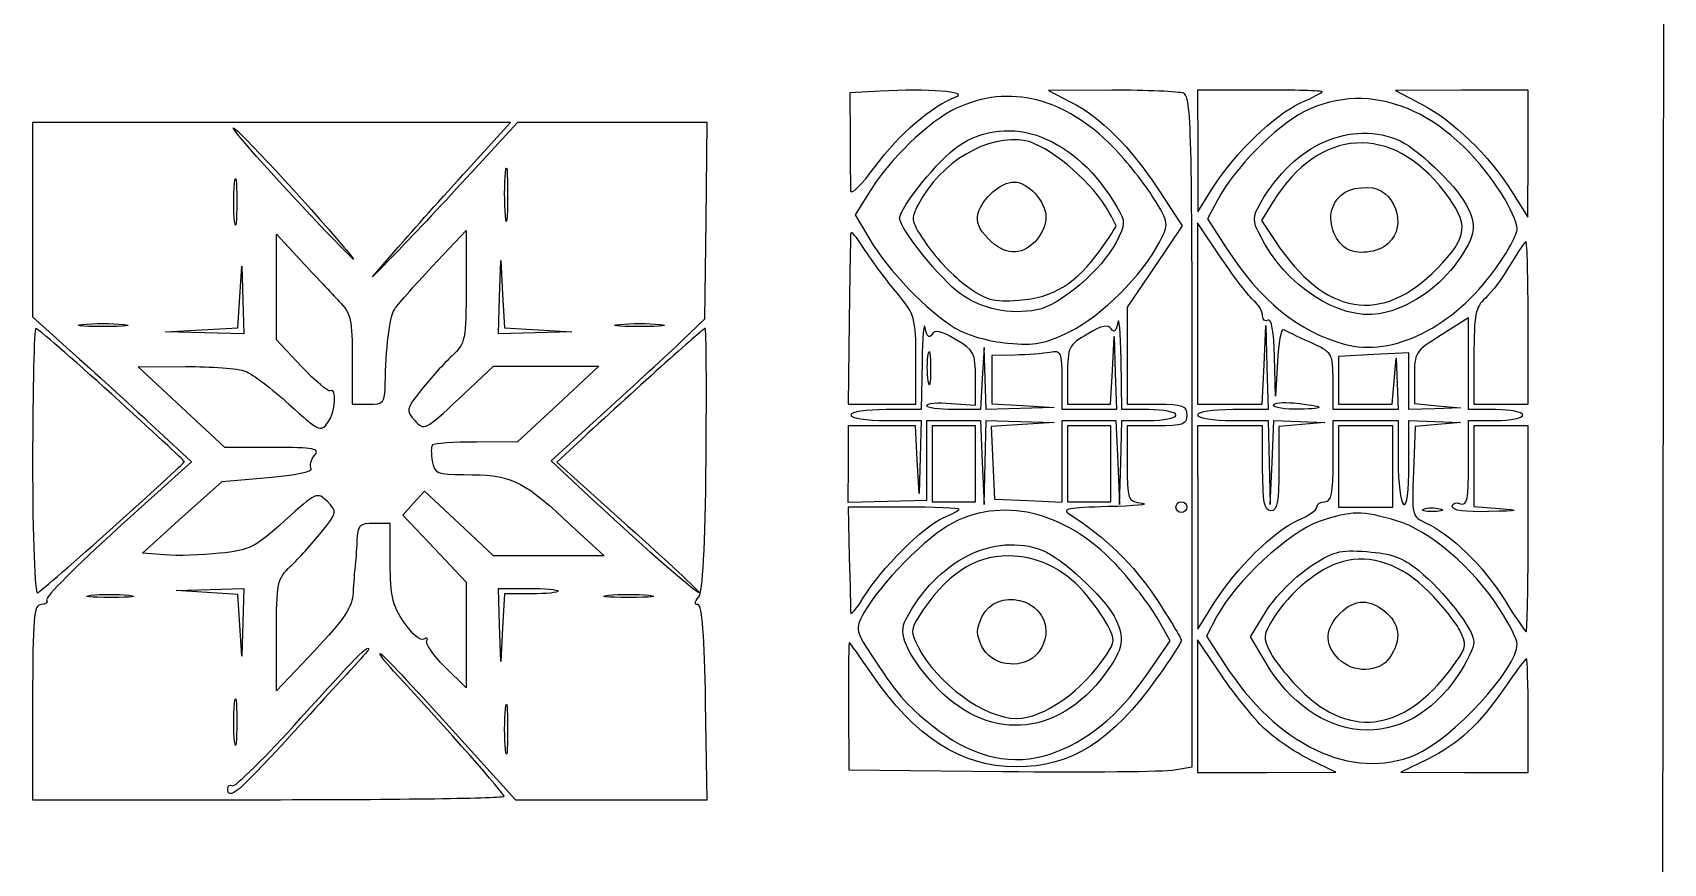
# Model space of a CAD drawing. Extents: x 35 to 169, y -1 to 345.
# Drawn here: x 84.3 to 169.2, y 130.1 to 173.4 of the extents above; entities that cross this region are included whole.
import ezdxf

# ---------------------------------------------------------------- set-up
doc = ezdxf.new("R2010")
doc.units = 0
doc.layers.get('0').update_dxf_attribs({"linetype": 'CONTINUOUS'})

msp = doc.modelspace()

# ---------------------------------------------------------------- linework, layer by layer
at = {"color": 7}
for points in [[(126.625186, 215.412519), (126.626623, 177.479002), (147.914323, 177.479002), (169.202018, 177.479002), (169.137869, 109.392891)], [(128.415999, 170.367281), (126.825479, 170.282335), (126.840042, 167.954002)], [(128.416005, 170.367281), (128.415999, 170.367281)], [(140.475609, 170.410972), (137.182583, 170.398498), (138.311472, 169.815887)], [(144.215062, 170.252137), (144.215053, 170.25214)], [(148.189247, 170.423446), (144.943695, 170.423446), (144.949057, 167.248446), (144.954419, 164.073446), (145.760372, 165.356366)], [(148.189247, 170.423446), (148.189247, 170.423446)], [(158.702025, 170.410306), (155.244803, 170.397154), (156.611464, 169.686064)], [(161.293615, 165.152811), (162.148523, 163.791224), (162.153885, 167.107335), (162.159247, 170.423446), (158.702025, 170.410295), (158.702025, 170.410295)], [(106.90917, 166.260668), (109.162548, 168.730113), (96.714231, 168.730113), (84.265914, 168.730113), (84.265914, 163.671392), (84.265914, 158.612672), (86.715123, 156.40417)], [(118.061859, 157.33604), (119.284217, 158.500853), (119.343401, 163.615541), (119.402583, 168.730229), (114.457587, 168.730172), (109.512597, 168.730113), (107.119812, 166.122182)], [(140.541485, 167.443473), (140.541485, 167.443473)], [(127.764726, 164.987513), (127.113755, 163.926025), (127.865031, 162.644073)], [(142.884923, 165.260016), (144.141026, 163.342144), (142.707916, 161.229942), (141.274806, 159.11774), (141.274806, 156.586147), (141.274806, 154.054555), (142.827025, 154.054555)], [(157.800015, 165.124899), (157.800015, 165.124899)], [(160.762417, 165.036515), (160.762417, 165.036515)], [(140.127948, 164.384746), (140.127948, 164.384746)], [(145.973933, 164.687376), (145.451954, 163.71083), (146.4326, 162.198805)], [(148.875615, 164.606838), (148.270335, 163.627476), (148.991585, 162.53759)], [(94.78669, 163.573264), (94.78667, 163.573264)], [(105.079806, 161.227746), (106.843695, 163.106319), (106.843695, 160.181856)], [(108.894578, 163.869239), (108.894468, 163.869239)], [(146.174793, 161.667821), (144.943695, 163.502976), (144.943695, 158.778765), (144.943695, 154.054557), (146.624661, 154.054557), (148.30563, 154.054557), (148.403028, 156.100668), (148.500428, 158.14678), (148.556503, 155.959557), (148.612583, 153.772335), (146.778136, 153.772335)], [(98.275357, 156.017475), (96.965914, 157.400488), (96.965914, 160.157963), (96.965914, 162.915438), (98.259897, 161.518886)], [(100.037454, 162.544668), (100.037454, 162.544668)], [(103.349069, 162.100515), (101.971108, 160.68678), (103.31345, 162.239002)], [(136.477025, 162.521224), (136.477025, 162.521224)], [(140.693484, 162.483581), (140.693484, 162.483581)], [(154.869814, 162.423855), (154.869814, 162.423855)], [(162.044947, 162.521224), (162.044947, 162.521224)], [(110.442025, 157.777825), (108.537025, 157.723446), (108.591406, 159.628446), (108.645782, 161.533446), (108.745641, 159.782683), (108.845502, 158.031921), (110.596262, 157.932062), (112.347025, 157.832203), (110.442025, 157.777825), (110.442025, 157.777825)], [(158.478618, 161.486431), (158.478618, 161.486431)], [(93.226472, 157.778722), (91.180361, 157.833998), (93.071651, 157.932415), (94.962943, 158.030834), (95.064399, 159.641028), (95.165853, 161.251224), (95.219218, 159.487335), (95.272583, 157.723446), (93.226472, 157.778722), (93.226472, 157.778722)], [(129.209806, 159.935727), (129.209806, 159.935718)], [(87.934806, 158.100554), (87.934806, 158.100554)], [(115.874806, 158.100554), (115.874806, 158.100554)], [(126.794712, 158.358731), (126.740361, 154.05513), (128.504247, 154.054848), (130.268136, 154.054566), (130.268136, 156.353833)], [(160.465914, 153.772335), (159.054803, 153.772335), (159.054803, 156.159568), (159.054803, 158.546799), (157.643692, 157.669604)], [(159.337025, 156.550816), (159.337025, 154.054557), (160.748136, 154.054557), (162.159247, 154.054557), (162.159247, 158.287891)], [(138.170361, 155.578902), (138.170361, 154.054557), (139.28578, 154.054557), (140.401207, 154.054557), (140.501401, 155.818446), (140.601601, 157.582335), (140.655983, 155.677335), (140.710361, 153.772335), (139.299247, 153.772335), (137.888136, 153.772335), (137.888136, 155.322788)], [(100.917025, 156.379845), (100.917025, 154.054557), (101.763695, 154.054557)], [(135.418695, 156.615529), (134.219247, 156.594557), (134.219247, 155.33864), (134.219247, 154.082726), (135.842025, 153.980895), (137.464806, 153.879063), (135.700914, 153.825698), (133.937025, 153.772335), (133.883665, 155.395113), (133.830297, 157.017891), (133.728466, 155.395113), (133.626634, 153.772335), (132.229612, 153.772335)], [(142.403695, 153.772335), (140.992583, 153.772335), (140.95415, 156.382891)], [(149.10424, 156.260646), (149.003554, 154.477891), (148.949173, 156.540659)], [(156.232581, 155.43971), (156.232581, 154.087013), (157.432025, 153.978981), (158.631469, 153.870946), (157.290914, 153.821642), (155.950358, 153.772335), (155.950358, 155.254002), (155.950358, 156.735668), (154.115321, 156.641031), (152.280284, 156.546396), (152.280284, 155.300475), (152.280284, 154.054557), (153.67517, 154.054557), (155.070051, 154.054557), (155.178085, 155.254002), (155.28612, 156.453446), (155.335424, 155.112891), (155.384785, 153.772335), (153.691455, 153.772335), (151.998118, 153.772335), (151.99524, 155.254002)], [(96.788805, 151.800635), (94.284806, 151.804501), (92.027025, 153.904243), (89.769247, 156.003985), (92.220319, 156.017052)], [(106.47023, 154.341414), (108.275453, 156.030113), (111.016796, 156.02985), (113.758136, 156.029591), (111.641472, 154.061119), (109.524806, 152.092647), (107.384621, 152.085817)], [(130.588794, 156.24178), (130.550361, 153.772335), (128.715914, 153.772335)], [(130.912275, 155.257882), (130.912289, 155.257882)], [(132.102583, 154.098728), (133.372583, 153.997721), (133.372583, 155.409374)], [(88.383291, 154.575511), (88.383291, 154.575511)], [(142.403695, 153.772335), (142.403695, 153.772335)], [(150.235361, 153.794617), (150.235361, 153.794617)], [(113.501286, 149.025575), (111.268883, 151.109298), (114.054187, 153.640261)], [(128.715914, 153.207891), (130.550361, 153.207891), (130.495983, 151.302891), (130.441601, 149.397891), (130.341401, 151.16178), (130.241207, 152.925668), (128.49078, 152.924822), (126.740361, 152.923975), (126.737116, 150.936278), (126.73387, 148.948582), (128.783235, 149.002825), (130.832598, 149.057065), (130.832598, 151.132533), (130.832598, 153.207998), (132.231841, 153.207998), (133.631079, 153.207998), (133.727266, 151.020776), (133.823453, 148.833553), (133.88025, 151.020776), (133.937028, 153.207891), (135.700917, 153.154528), (137.464808, 153.101163), (135.829466, 152.998956), (134.194121, 152.896752), (134.277241, 151.00621), (134.360364, 149.115668), (136.12425, 149.031645), (137.888139, 148.947625), (137.888139, 151.077756), (137.888139, 153.207891), (139.28738, 153.207891), (140.686618, 153.207891), (140.782805, 151.020668), (140.878992, 148.833446), (140.935789, 151.020668), (140.992586, 153.207891), (142.403697, 153.207891)], [(132.243695, 152.925668), (131.114806, 152.925668), (131.114806, 150.950113), (131.114806, 148.974557), (132.243695, 148.974557), (133.372583, 148.974557), (133.372583, 150.950113), (133.372583, 152.925668), (132.243695, 152.925668), (132.243695, 152.925668)], [(139.299247, 152.925668), (138.170361, 152.925668), (138.170361, 150.950113), (138.170361, 148.974557), (139.299247, 148.974557), (140.428136, 148.974557), (140.428136, 150.950113), (140.428136, 152.925668), (139.299247, 152.925668), (139.299247, 152.925668)], [(142.827025, 152.925666), (141.274806, 152.925666), (141.274806, 150.968855)], [(148.330361, 150.714929), (148.330361, 152.925668), (146.637025, 152.925668), (144.943695, 152.925668), (144.949057, 147.634002), (144.954419, 142.342335), (145.809338, 143.703933)], [(146.778136, 153.207891), (148.612583, 153.207891), (148.669375, 151.020668), (148.726172, 148.833446), (148.822359, 151.020668), (148.918546, 153.207891), (150.247229, 153.158584), (151.575914, 153.109279), (150.376472, 153.001245), (149.177025, 152.893213), (149.177025, 150.698701)], [(151.999247, 151.091224), (151.999247, 153.207891), (153.692583, 153.207891), (155.385914, 153.207891), (155.385914, 151.107881)], [(153.692583, 152.925668), (152.281472, 152.925668), (152.281472, 150.809002), (152.281472, 148.692335), (153.692583, 148.692335), (155.103692, 148.692335), (155.103692, 150.809002), (155.103692, 152.925668), (153.692583, 152.925668), (153.692583, 152.925668)], [(155.950358, 150.933456), (155.950358, 153.207891), (157.290914, 153.158584), (158.631469, 153.109279), (157.452317, 153.002238), (156.273192, 152.895197), (156.182317, 150.548384)], [(159.054803, 150.958969), (159.054803, 153.207891), (160.465914, 153.207891)], [(160.748136, 152.925668), (159.337025, 152.925668), (159.337025, 150.824465), (159.337025, 148.723261), (160.677581, 148.617558)], [(162.159247, 147.563446), (162.159247, 152.925668), (160.748136, 152.925668), (160.748136, 152.925668)], [(90.848778, 152.623555), (92.533227, 151.051439), (88.688635, 147.576087)], [(112.663695, 152.051175), (111.56926, 151.033352), (115.274254, 147.704845)], [(143.744259, 135.006118), (144.661478, 135.171243), (144.661478, 152.626036)], [(91.150604, 146.200406), (89.99196, 146.293446), (92.061637, 148.164551), (94.131316, 150.035654), (96.53734, 150.236077)], [(111.157907, 146.15805), (108.275453, 146.152321), (106.473992, 147.837501), (104.672534, 149.522681), (104.10928, 148.895834), (103.546032, 148.268988), (105.194862, 146.529525), (106.843695, 144.790065), (106.843695, 142.034925), (106.843695, 139.279784), (105.736943, 140.379934)], [(129.633136, 148.692606), (126.740361, 148.692877), (126.80271, 146.08205)], [(129.633136, 148.692606), (129.633136, 148.692606)], [(102.892583, 145.794514), (102.892583, 147.845668), (102.045914, 147.845668)], [(111.923689, 148.107511), (114.040358, 146.163757), (111.157904, 146.158056), (111.157907, 146.15805)], [(144.097025, 148.410113), (144.097025, 148.410113)], [(157.220358, 148.465146), (157.220358, 148.465132)], [(140.904177, 145.464306), (140.904177, 145.464306)], [(95.064433, 142.540325), (94.963008, 144.149427), (93.353904, 144.250852), (91.744806, 144.352274), (93.508695, 144.405639), (95.272583, 144.459002), (95.219218, 142.695113), (95.165853, 140.931224), (95.064433, 142.540325), (95.064433, 142.540325)], [(110.243826, 144.17678), (108.84618, 144.17678), (108.745985, 142.412891), (108.645782, 140.649002), (108.591406, 142.554002), (108.537025, 144.459002), (110.089247, 144.459002)], [(88.358136, 143.987146), (88.358136, 143.987166)], [(110.243826, 144.17678), (110.243826, 144.17678)], [(115.310361, 143.989443), (115.310361, 143.989443)], [(118.932381, 143.612335), (118.932381, 143.612335)], [(139.010029, 144.28274), (139.010029, 144.28274)], [(156.985719, 144.283414), (156.985719, 144.283414)], [(142.285466, 139.945072), (143.521368, 141.720989), (142.907563, 142.813107)], [(145.950683, 143.006785), (145.411503, 141.977902), (146.329132, 140.547896)], [(148.435949, 140.684155), (147.698852, 141.941921), (148.516718, 143.271016)], [(160.654664, 143.415804), (160.654664, 143.415804)], [(98.941472, 141.213446), (96.965914, 139.126229), (96.965914, 142.025642)], [(146.182915, 139.940432), (144.943695, 141.771865), (144.943695, 138.317654), (144.943695, 134.863446), (148.542025, 134.87228), (152.140361, 134.881113), (150.767793, 135.553508)], [(100.841768, 140.225668), (100.841768, 140.225668)], [(136.503424, 140.955114), (136.503424, 140.955114)], [(154.946579, 140.85291), (154.946579, 140.85291)], [(162.065041, 140.790113), (162.065041, 140.790113)], [(140.118383, 139.994808), (140.118383, 139.994808)], [(158.501647, 139.921275), (158.501647, 139.921275)], [(84.265914, 138.532335), (84.265914, 133.452335), (96.542583, 133.452335)], [(105.966029, 137.262335), (109.410113, 133.452335), (114.406344, 133.452053), (119.402583, 133.451771), (119.319717, 138.532107)], [(126.763069, 138.320217), (126.785788, 135.004555), (134.806411, 134.922772)], [(156.894956, 135.551258), (155.527025, 134.881096), (158.843136, 134.872263), (162.159247, 134.863429), (162.159247, 137.826763)], [(148.408681, 137.167458), (148.408681, 137.167441)], [(94.78669, 136.47993), (94.78667, 136.47993)], [(108.895879, 136.062891), (108.895879, 136.062891)]]:
    msp.add_lwpolyline(points, dxfattribs=at)
for points in [[(140.541485, 167.443473), (138.030131, 170.027409), (135.114123, 170.753468), (132.384806, 169.474412)], [(160.762417, 165.036515), (157.963873, 169.389449), (153.964112, 171.042029), (150.477909, 169.285763)], [(128.147434, 166.436589), (129.381151, 168.112472), (131.118579, 169.613313), (132.34289, 170.06074)], [(132.34289, 170.06074), (133.076106, 170.328693), (130.889496, 170.499387), (128.416005, 170.367281)], [(144.215053, 170.25214), (143.969528, 170.34636), (142.286778, 170.417833), (140.475609, 170.410972)], [(144.661478, 152.626036), (144.661478, 168.282181), (144.615479, 170.098484), (144.215062, 170.252137)], [(151.434806, 170.336649), (151.434806, 170.384387), (149.974303, 170.423446), (148.189247, 170.423446)], [(150.309247, 169.753256), (150.928304, 170.026382), (151.434806, 170.288908), (151.434806, 170.336649)], [(132.384806, 169.474412), (130.91598, 168.786069), (128.884056, 166.812715), (127.764726, 164.987513)], [(132.468753, 167.500324), (135.162321, 169.315524), (138.613989, 167.98681), (140.7539, 164.310973)], [(138.311472, 169.815887), (139.915827, 168.987889), (141.433612, 167.47594), (142.884923, 165.260016)], [(145.760369, 165.356366), (146.883504, 167.144191), (148.972685, 169.163567), (150.309247, 169.753256)], [(150.477909, 169.285763), (149.027284, 168.554969), (146.856698, 166.338886), (145.973933, 164.687376)], [(156.611464, 169.686064), (158.245954, 168.83561), (160.121264, 167.019937), (161.293615, 165.152811)], [(100.037454, 162.544668), (97.30633, 165.377084), (94.545613, 168.447891), (94.730341, 168.447891)], [(94.730341, 168.447891), (94.912931, 168.447891), (98.489175, 164.585744), (100.479603, 162.239002)], [(148.07414, 164.270051), (149.73475, 167.406228), (152.654488, 168.860268), (155.296986, 167.867052)], [(157.800015, 165.124899), (155.066213, 168.705243), (151.272457, 168.485014), (148.875615, 164.606838)], [(126.840039, 167.954002), (126.848054, 166.673418), (126.860641, 165.421198), (126.868036, 165.171288)], [(129.422892, 163.749006), (129.42515, 164.29457), (131.495811, 166.844662), (132.468753, 167.500324)], [(135.994439, 167.772073), (134.024957, 168.14155), (131.536437, 166.676517), (130.399739, 164.47839)], [(140.127948, 164.384746), (139.247798, 165.808853), (137.106745, 167.563401), (135.994439, 167.772073)], [(142.652301, 164.790048), (142.2081, 165.51197), (141.258234, 166.706012), (140.541485, 167.443473)], [(155.296986, 167.867052), (156.24799, 167.509606), (158.376087, 165.505792), (158.936326, 164.440239)], [(108.896446, 166.127016), (108.957087, 166.704996), (109.005864, 166.161891), (109.004842, 164.920113)], [(94.784415, 165.548819), (94.845511, 166.134363), (94.896517, 165.724446), (94.89777, 164.637891)], [(103.31345, 162.239002), (104.051743, 163.092724), (105.669817, 164.902474), (106.90917, 166.260668)], [(107.119812, 166.122182), (105.803779, 164.687819), (104.106943, 162.878069), (103.349069, 162.100515)], [(108.894468, 163.869239), (108.834854, 164.533037), (108.835692, 165.549037), (108.896444, 166.127016)], [(126.868039, 165.171288), (126.875433, 164.92138), (127.451155, 165.490763), (128.147434, 166.436589)], [(133.520688, 164.00759), (133.754111, 164.810853), (134.690104, 165.625668), (135.379401, 165.625668)], [(135.379401, 165.625668), (136.134486, 165.625668), (137.041472, 164.624615), (137.041472, 163.791224)], [(94.78667, 163.573264), (94.724327, 164.074273), (94.7233, 164.963273), (94.784412, 165.548819)], [(109.004842, 164.920113), (109.003713, 163.678335), (108.9542, 163.205441), (108.894578, 163.869239)], [(142.952586, 162.48852), (143.459491, 163.476583), (143.459225, 163.478635), (142.652301, 164.790048)], [(151.977587, 164.298699), (152.257898, 165.035965), (152.798091, 165.343446), (153.813033, 165.343446)], [(153.813033, 165.343446), (155.194934, 165.343446), (155.910734, 163.365873), (154.869814, 162.423855)], [(157.432025, 161.137136), (159.049836, 162.80521), (159.106054, 163.414443), (157.800015, 165.124899)], [(161.585687, 163.202071), (161.590767, 163.498926), (161.220237, 164.324426), (160.762417, 165.036515)], [(94.89777, 164.637891), (94.898899, 163.551335), (94.849038, 163.072252), (94.78669, 163.573264)], [(130.399739, 164.47839), (129.983236, 163.672962), (130.00101, 163.588758), (130.847228, 162.358825)], [(134.047783, 162.667034), (133.53275, 163.182067), (133.387874, 163.550534), (133.520688, 164.00759)], [(140.697774, 163.33458), (140.704689, 163.393869), (140.448273, 163.866445), (140.127948, 164.384746)], [(140.7539, 164.310973), (141.19247, 163.557615), (141.188807, 163.446845), (140.693484, 162.483581)], [(148.451491, 162.388746), (147.832843, 163.444387), (147.779026, 163.712701), (148.07414, 164.270051)], [(152.676496, 162.172767), (152.040308, 162.597562), (151.711307, 163.598322), (151.977587, 164.298699)], [(158.936326, 164.440239), (159.506612, 163.355591), (159.423639, 162.820083), (158.478618, 161.486431)], [(127.525278, 162.222565), (127.180873, 162.774883), (126.887828, 163.09978), (126.874075, 162.944557)], [(132.592812, 159.800026), (131.569629, 160.528032), (129.42051, 163.205333), (129.422892, 163.749006)], [(137.041472, 163.791224), (137.041472, 163.403168), (136.787472, 162.831668), (136.477025, 162.521224)], [(139.881167, 162.097891), (140.323381, 162.71878), (140.690854, 163.275288), (140.697774, 163.33458)], [(160.455302, 161.110113), (161.072014, 161.963835), (161.580692, 162.905216), (161.585687, 163.202071)], [(100.479603, 162.239002), (101.263326, 161.314975), (101.142876, 161.398245), (100.037454, 162.544668)], [(126.874075, 162.944557), (126.860331, 162.789335), (126.824602, 160.725715), (126.794712, 158.358731)], [(127.865031, 162.644073), (128.794442, 161.058153), (130.904403, 158.87033), (132.321348, 158.023307)], [(130.847228, 162.358825), (131.331902, 161.654378), (132.257128, 160.692765), (132.903293, 160.221909)], [(136.477025, 162.521224), (135.717562, 161.761758), (134.90424, 161.810574), (134.047783, 162.667034)], [(140.693484, 162.483581), (139.971063, 161.078668), (137.75515, 159.188132), (136.570336, 158.965859)], [(138.287613, 157.840523), (139.923915, 158.641092), (142.081738, 160.791061), (142.952586, 162.48852)], [(154.787377, 158.842553), (152.754417, 158.25951), (149.952258, 159.827881), (148.451491, 162.388746)], [(148.991585, 162.53759), (151.560713, 158.655381), (154.544863, 158.160244), (157.432025, 161.137136)], [(154.869814, 162.423855), (154.3348, 161.939685), (153.217186, 161.81174), (152.676496, 162.172767)], [(162.044947, 162.521224), (161.982096, 162.521224), (161.614248, 161.981319), (161.227547, 161.321435)], [(162.159247, 158.287891), (162.159247, 160.616224), (162.107826, 162.521224), (162.044947, 162.521224)], [(98.259897, 161.518886), (98.971588, 160.750782), (99.860588, 159.803464), (100.235453, 159.413734)], [(129.209806, 159.935718), (128.627722, 160.641167), (127.869682, 161.670245), (127.525278, 162.222565)], [(135.634803, 159.475075), (137.431743, 159.601209), (138.630177, 160.341436), (139.881167, 162.097891)], [(147.868129, 159.449054), (147.613906, 159.660041), (146.851906, 160.658487), (146.174793, 161.667821)], [(146.4326, 162.198805), (148.215353, 159.450042), (150.184403, 157.845454), (152.583794, 157.186163)], [(158.478618, 161.486431), (157.583973, 160.22387), (156.235177, 159.257778), (154.787377, 158.842553)], [(103.091223, 158.961428), (103.214802, 159.174687), (104.109664, 160.19453), (105.079806, 161.227746)], [(152.583794, 157.186163), (155.118903, 156.489582), (158.242313, 158.046608), (160.455302, 161.110113)], [(161.227547, 161.321435), (160.840818, 160.661552), (160.257267, 159.87987), (159.930708, 159.584363)], [(106.843695, 160.181856), (106.843695, 157.39619), (106.808874, 157.22492), (106.110052, 156.573196)], [(130.268136, 156.353833), (130.268136, 158.594593), (130.241212, 158.685737), (129.209806, 159.935727)], [(136.570336, 158.965859), (135.172687, 158.703658), (133.699484, 159.01262), (132.592812, 159.800026)], [(132.903293, 160.221909), (133.943502, 159.463913), (134.256526, 159.378327), (135.634803, 159.475075)], [(100.235453, 159.413734), (100.843585, 158.781486), (100.917025, 158.454574), (100.917025, 156.379845)], [(102.629592, 155.112891), (102.662685, 156.933701), (102.857537, 158.558161), (103.091223, 158.961428)], [(148.33035, 158.660012), (148.33035, 158.882999), (148.122349, 159.238068), (147.868129, 159.449054)], [(159.930708, 159.584363), (159.412519, 159.115397), (159.337025, 158.72965), (159.337025, 156.550816)], [(84.432182, 158.005668), (84.340734, 158.005668), (84.265914, 154.883585), (84.265914, 151.067706)], [(88.383291, 154.575511), (86.301628, 156.462099), (84.523628, 158.005668), (84.432182, 158.005668)], [(87.934806, 158.100554), (86.770636, 158.100554), (86.294386, 158.150369), (86.876472, 158.211259)], [(86.876472, 158.211259), (87.458556, 158.272145), (88.411056, 158.272145), (88.993136, 158.211259)], [(88.993136, 158.211259), (89.575222, 158.150369), (89.098972, 158.100554), (87.934806, 158.100554)], [(119.294159, 158.005688), (119.196036, 158.005671), (115.421853, 154.616253), (112.663695, 152.051175)], [(115.874806, 158.100554), (114.710636, 158.100554), (114.234386, 158.150369), (114.816472, 158.211259)], [(114.816472, 158.211259), (115.398556, 158.272145), (116.351056, 158.272145), (116.933136, 158.211259)], [(116.933136, 158.211259), (117.515222, 158.150369), (117.038972, 158.100554), (115.874806, 158.100554)], [(119.341784, 151.202476), (119.375219, 154.944254), (119.353807, 158.005697), (119.294159, 158.005688)], [(130.755528, 158.030473), (130.684964, 158.404886), (130.609933, 157.599974), (130.588794, 156.24178)], [(131.096619, 157.694025), (130.9564, 157.467143), (130.840076, 157.581886), (130.755528, 158.030473)], [(132.321348, 158.023307), (132.96035, 157.641325), (134.057494, 157.325595), (135.062533, 157.23446)], [(140.446323, 157.976247), (140.287225, 158.233673), (139.973236, 158.166973), (139.201943, 157.711898)], [(140.787411, 158.312695), (140.702868, 157.864109), (140.586539, 157.749366), (140.446323, 157.976247)], [(140.95415, 156.382891), (140.933012, 157.818696), (140.85798, 158.687108), (140.787411, 158.312695)], [(148.612572, 158.429002), (148.45735, 158.333069), (148.33035, 158.437017), (148.33035, 158.660012)], [(148.949173, 156.540659), (148.915145, 157.831498), (148.789181, 158.538151), (148.612572, 158.429002)], [(149.402639, 157.936366), (149.293899, 157.995235), (149.159623, 157.241162), (149.10424, 156.260646)], [(114.054187, 153.640261), (115.586109, 155.032291), (117.389557, 156.69539), (118.061859, 157.33604)], [(132.340996, 157.429675), (131.569706, 157.88475), (131.255719, 157.951451), (131.096619, 157.694025)], [(133.372583, 155.409374), (133.372583, 156.734952), (133.309679, 156.858139), (132.340996, 157.429675)], [(135.062533, 157.23446), (136.494624, 157.104603), (136.963568, 157.192727), (138.287613, 157.840523)], [(139.201943, 157.711898), (138.217097, 157.130825), (138.170361, 157.034183), (138.170361, 155.578902)], [(150.796924, 157.282499), (150.13881, 157.583258), (149.511382, 157.877497), (149.402639, 157.936366)], [(151.996371, 155.254002), (151.993521, 156.721549), (151.982091, 156.740878), (150.796924, 157.282499)], [(157.643692, 157.669604), (156.268649, 156.814826), (156.232581, 156.75784), (156.232581, 155.43971)], [(86.715123, 156.40417), (88.062192, 155.189494), (89.922333, 153.488216), (90.848778, 152.623555)], [(106.110052, 156.573196), (105.706548, 156.196889), (104.993169, 155.40744), (104.524768, 154.818869)], [(130.912289, 155.257882), (130.847414, 155.686877), (130.849153, 156.321877), (130.916127, 156.668993)], [(130.916124, 156.668993), (130.983112, 157.01611), (131.036187, 156.665127), (131.034073, 155.889002)], [(137.253136, 156.754871), (136.903886, 156.689768), (136.078386, 156.627064), (135.418695, 156.615529)], [(137.888136, 155.322788), (137.888136, 156.777587), (137.848961, 156.865937), (137.253136, 156.754871)], [(92.220319, 156.017052), (93.56841, 156.024248), (94.973744, 155.915167), (95.343291, 155.774668)], [(95.343291, 155.774668), (95.712833, 155.634166), (96.742151, 154.854804), (97.630669, 154.042752)], [(99.767709, 154.747498), (99.667111, 154.685324), (98.995555, 155.256813), (98.275357, 156.017475)], [(131.034073, 155.889002), (131.031815, 155.112891), (130.977143, 154.828888), (130.912275, 155.257882)], [(99.643811, 153.098761), (100.031031, 153.617262), (100.132933, 154.973216), (99.767709, 154.747498)], [(101.763695, 154.054557), (102.550496, 154.054557), (102.611719, 154.129386), (102.629592, 155.112891)], [(104.524768, 154.818869), (103.70634, 153.790468), (103.692466, 153.727363), (104.169066, 153.200725)], [(92.168136, 151.066405), (92.168136, 151.109828), (90.464956, 152.688926), (88.383291, 154.575511)], [(97.630669, 154.042752), (99.163626, 152.641716), (99.266468, 152.59349), (99.643811, 153.098761)], [(104.169066, 153.200725), (104.654514, 152.664311), (104.703208, 152.688449), (106.47023, 154.341414)], [(128.715914, 153.772335), (127.681098, 153.772335), (126.881472, 153.649314), (126.881472, 153.490113)], [(130.832583, 153.986037), (130.832583, 154.103571), (131.404083, 154.154283), (132.102583, 154.098728)], [(132.229612, 153.772335), (131.461242, 153.772335), (130.832583, 153.8685), (130.832583, 153.986037)], [(143.814806, 153.490113), (143.814806, 153.645335), (143.179806, 153.772335), (142.403695, 153.772335)], [(142.827025, 154.054555), (144.191098, 154.054555), (144.379247, 153.986138), (144.379247, 153.49011)], [(146.778136, 153.772335), (145.743323, 153.772335), (144.943695, 153.649314), (144.943695, 153.490113)], [(148.894806, 153.997887), (148.894806, 154.121941), (149.371056, 154.176235), (149.953136, 154.118543)], [(150.235361, 153.794617), (149.498053, 153.782368), (148.894806, 153.873834), (148.894806, 153.997887)], [(149.953136, 154.118543), (151.591563, 153.956155), (151.71094, 153.819142), (150.235361, 153.794617)], [(161.877025, 153.490113), (161.877025, 153.645335), (161.242025, 153.772335), (160.465914, 153.772335)], [(126.881472, 153.490113), (126.881472, 153.330911), (127.681098, 153.207891), (128.715914, 153.207891)], [(142.403695, 153.207891), (143.179806, 153.207891), (143.814806, 153.334891), (143.814806, 153.490113)], [(144.379247, 153.49011), (144.379247, 152.994082), (144.191098, 152.925666), (142.827025, 152.925666)], [(144.943695, 153.490113), (144.943695, 153.330911), (145.743323, 153.207891), (146.778136, 153.207891)], [(160.465914, 153.207891), (161.242025, 153.207891), (161.877025, 153.334891), (161.877025, 153.490113)], [(107.384621, 152.085817), (106.207515, 152.082064), (105.177951, 152.01251), (105.096688, 151.931253)], [(98.951728, 151.385808), (99.245956, 151.740327), (98.94885, 151.79731), (96.788805, 151.800635)], [(98.77701, 150.705666), (98.685517, 150.853711), (98.764141, 151.159776), (98.951728, 151.385808)], [(105.096688, 151.931253), (105.015431, 151.849993), (105.009069, 151.468993), (105.082549, 151.084586)], [(118.954451, 144.005792), (119.177813, 144.274925), (119.300199, 146.548888), (119.341784, 151.202476)], [(84.265914, 151.067706), (84.265914, 147.06275), (84.373551, 144.169512), (84.520518, 144.223818)], [(84.520518, 144.223818), (84.785189, 144.32161), (92.168136, 150.927388), (92.168136, 151.066405)], [(96.53734, 150.236077), (97.94435, 150.353278), (98.874295, 150.548259), (98.77701, 150.705666)], [(105.082549, 151.084586), (105.204548, 150.446386), (105.345092, 150.385663), (106.700204, 150.385663)], [(106.700204, 150.385663), (109.150418, 150.385663), (109.707412, 150.142737), (111.923689, 148.107511)], [(141.274806, 150.968855), (141.274806, 149.050805), (141.290187, 149.009717), (142.050914, 148.894474)], [(148.753695, 148.504186), (148.413425, 148.504186), (148.330361, 148.937973), (148.330361, 150.714929)], [(149.177025, 150.698701), (149.177025, 148.936169), (149.093693, 148.504186), (148.753695, 148.504186)], [(151.575914, 148.974557), (151.914583, 148.974557), (151.999247, 149.397891), (151.999247, 151.091224)], [(155.385914, 151.107881), (155.385914, 149.952875), (155.512914, 148.929379), (155.668136, 148.833446)], [(155.668136, 148.833446), (155.847375, 148.722677), (155.950358, 149.489034), (155.950358, 150.933456)], [(156.182317, 150.548384), (156.093699, 148.259087), (156.109306, 148.193688), (156.819603, 147.880085)], [(158.631469, 148.872497), (158.985941, 148.736475), (159.054803, 149.075878), (159.054803, 150.958969)], [(99.617423, 148.982795), (99.093841, 149.500809), (99.047139, 149.47989), (97.399184, 147.989224)], [(99.292729, 147.373545), (100.135865, 148.433032), (100.14206, 148.463735), (99.617423, 148.982795)], [(118.979247, 144.248636), (118.979247, 144.078792), (116.268844, 146.442341), (113.501286, 149.025575)], [(132.525914, 148.585463), (132.525914, 148.644242), (131.224164, 148.692456), (129.633136, 148.692606)], [(140.904177, 145.464306), (138.314297, 148.370082), (135.007999, 149.290034), (132.20871, 147.883749)], [(140.287025, 148.71802), (138.197929, 148.669591), (137.841397, 148.599459), (138.278616, 148.322957)], [(142.050914, 148.894474), (142.477775, 148.829811), (141.684025, 148.750408), (140.287025, 148.71802)], [(143.814806, 148.692335), (143.814806, 148.847557), (143.941803, 148.974557), (144.097025, 148.974557)], [(144.097025, 148.410113), (143.941803, 148.410113), (143.814806, 148.537113), (143.814806, 148.692335)], [(144.097025, 148.974557), (144.252247, 148.974557), (144.379247, 148.847557), (144.379247, 148.692335)], [(144.379247, 148.692335), (144.379247, 148.537113), (144.252247, 148.410113), (144.097025, 148.410113)], [(150.176783, 148.009973), (150.713471, 148.234215), (151.152583, 148.542983), (151.152583, 148.696123)], [(151.152583, 148.696123), (151.152583, 148.849262), (151.343083, 148.974557), (151.575914, 148.974557)], [(156.721107, 148.595234), (156.912172, 148.67254), (157.293172, 148.677245), (157.567774, 148.605704)], [(158.208136, 148.72253), (158.208136, 148.894358), (158.398636, 148.961846), (158.631469, 148.872497)], [(160.113136, 148.460983), (158.877906, 148.427997), (158.208136, 148.519954), (158.208136, 148.72253)], [(97.399184, 147.989224), (95.858093, 146.595229), (95.571793, 146.451319), (94.012518, 146.286933)], [(102.045914, 147.845668), (101.287419, 147.845668), (101.194898, 147.750148), (101.157464, 146.928446)], [(127.524962, 143.964938), (128.427486, 145.45576), (130.683847, 147.715581), (131.683139, 148.129502)], [(132.20871, 147.883749), (130.896529, 147.224542), (128.354763, 144.651249), (127.562257, 143.17966)], [(131.683139, 148.129502), (132.146667, 148.321501), (132.525914, 148.526685), (132.525914, 148.585463)], [(138.278616, 148.322957), (140.098312, 147.172179), (141.635353, 145.673793), (142.782829, 143.932031)], [(145.809335, 143.703933), (146.942229, 145.508248), (148.966899, 147.504453), (150.176783, 148.009973)], [(151.273411, 147.938409), (149.716577, 147.410408), (146.882172, 144.784271), (145.950683, 143.006785)], [(155.307259, 147.983988), (153.488308, 148.524162), (152.983709, 148.518461), (151.273411, 147.938409)], [(160.654664, 143.415804), (159.297429, 145.537472), (157.033809, 147.471267), (155.307259, 147.983988)], [(157.220358, 148.465132), (156.754692, 148.459375), (156.530015, 148.517925), (156.721107, 148.595234)], [(156.819603, 147.880085), (158.105266, 147.312452), (159.857019, 145.603887), (160.921477, 143.879315)], [(157.567774, 148.605704), (157.842348, 148.53415), (157.686025, 148.470898), (157.220358, 148.465146)], [(160.677581, 148.617558), (161.790355, 148.529815), (161.694427, 148.50321), (160.113136, 148.460983)], [(88.688635, 147.576087), (86.574111, 145.664644), (84.91196, 143.990843), (84.99497, 143.856534)], [(97.699556, 145.609252), (98.103058, 145.985559), (98.819987, 146.779489), (99.292729, 147.373545)], [(115.274254, 147.704845), (117.312003, 145.874168), (118.979247, 144.318873), (118.979247, 144.248636)], [(129.739122, 142.838772), (131.370242, 145.920185), (134.3277, 147.41268), (136.879821, 146.442366)], [(162.05824, 142.201224), (162.113809, 142.201224), (162.159247, 144.614224), (162.159247, 147.563446)], [(94.012518, 146.286933), (93.075718, 146.188169), (91.787859, 146.149233), (91.150604, 146.200406)], [(101.157464, 146.928446), (101.134491, 146.423974), (101.089782, 145.820724), (101.058136, 145.587891)], [(135.079802, 146.152335), (133.276907, 146.152335), (131.785134, 145.141178), (130.427414, 142.99884)], [(139.010029, 144.28274), (137.939876, 145.501576), (136.571869, 146.152335), (135.079802, 146.152335)], [(136.879821, 146.442366), (137.823758, 146.083481), (140.079733, 143.994506), (140.590916, 143.005989)], [(150.737471, 145.544925), (152.007217, 146.400064), (152.293963, 146.478742), (153.758804, 146.373896)], [(156.985719, 144.283414), (155.546357, 145.720659), (153.979739, 146.26405), (152.474058, 145.848311)], [(153.758804, 146.373896), (155.035027, 146.282552), (155.601955, 146.077165), (156.439929, 145.40262)], [(96.965914, 142.025642), (96.965914, 144.784333), (97.001522, 144.958264), (97.699556, 145.609252)], [(101.058136, 145.587891), (101.026493, 145.355057), (100.981792, 144.745181), (100.958811, 144.232609)], [(103.613275, 142.682754), (103.003892, 143.579552), (102.892583, 144.060165), (102.892583, 145.794514)], [(126.80271, 146.08205), (126.837005, 144.646095), (126.869407, 143.344224), (126.87471, 143.189002)], [(142.907563, 142.813107), (142.569971, 143.413775), (141.668446, 144.606813), (140.904177, 145.464306)], [(148.516718, 143.271016), (148.973746, 144.013723), (149.953531, 145.016958), (150.737471, 145.544925)], [(152.474058, 145.848311), (151.248725, 145.50998), (149.733113, 144.263193), (148.891193, 142.900938)], [(156.439929, 145.40262), (157.777183, 144.326123), (159.337025, 142.312795), (159.337025, 141.663227)], [(110.089247, 144.459002), (110.942972, 144.459002), (111.641472, 144.395502), (111.641472, 144.317891)], [(133.711925, 142.977335), (134.463299, 144.552827), (137.041472, 143.95186), (137.041472, 142.201224)], [(84.705904, 143.612335), (84.323696, 143.612335), (84.265914, 142.945213), (84.265914, 138.532335)], [(84.99497, 143.856534), (85.07798, 143.722224), (84.947898, 143.612335), (84.705904, 143.612335)], [(88.358136, 143.987166), (87.271583, 143.986037), (86.792497, 144.0359), (87.293509, 144.098246)], [(87.293509, 144.098246), (87.794519, 144.160591), (88.683519, 144.161616), (89.269068, 144.100503)], [(89.269068, 144.100503), (89.854608, 144.039408), (89.444695, 143.988399), (88.358136, 143.987146)], [(100.958811, 144.232609), (100.925675, 143.493531), (100.508178, 142.868705), (98.941472, 141.213446)], [(111.641472, 144.317891), (111.641472, 144.24028), (111.012532, 144.17678), (110.243826, 144.17678)], [(115.310361, 143.989443), (114.146195, 143.989443), (113.669945, 144.039258), (114.252025, 144.100148)], [(114.252025, 144.100148), (114.834111, 144.161034), (115.786611, 144.161034), (116.368695, 144.100148)], [(116.368695, 144.100148), (116.950775, 144.039258), (116.474525, 143.989443), (115.310361, 143.989443)], [(118.932381, 143.612335), (118.725126, 143.612335), (118.732173, 143.737964), (118.954451, 144.005792)], [(119.319717, 138.532107), (119.264337, 141.926983), (119.135841, 143.612335), (118.932381, 143.612335)], [(126.87471, 143.189002), (126.880016, 143.03378), (127.17263, 143.382951), (127.524962, 143.964938)], [(140.267238, 142.521716), (140.039482, 142.962143), (139.473742, 143.754603), (139.010029, 144.28274)], [(142.782829, 143.932031), (143.50564, 142.834878), (144.097025, 141.853989), (144.097025, 141.752276)], [(152.210914, 142.992101), (152.976357, 143.877342), (153.784035, 143.984739), (154.636021, 143.314574)], [(158.582024, 142.296861), (158.35111, 142.743356), (157.632798, 143.637306), (156.985719, 144.283414)], [(160.921477, 143.879315), (161.491143, 142.956366), (162.002699, 142.201224), (162.05824, 142.201224)], [(127.562257, 143.17966), (127.090156, 142.303022), (127.094745, 142.282343), (128.09785, 140.766666)], [(131.139816, 139.534743), (129.760037, 141.106227), (129.342885, 142.090226), (129.739122, 142.838772)], [(130.427414, 142.99884), (129.999147, 142.323076), (129.992504, 142.160897), (130.36386, 141.446618)], [(133.711925, 141.425113), (133.406552, 142.065419), (133.406552, 142.337029), (133.711925, 142.977335)], [(140.590916, 143.005989), (141.178907, 141.868947), (141.09271, 141.319689), (140.118383, 139.994808)], [(148.891193, 142.900938), (148.35041, 142.025933), (148.336104, 141.879863), (148.718713, 141.139978)], [(152.281472, 140.790113), (151.586043, 141.485539), (151.561825, 142.241424), (152.210914, 142.992101)], [(154.636021, 143.314574), (155.483478, 142.647959), (155.593432, 141.77642), (154.946579, 140.85291)], [(161.594803, 141.56448), (161.594803, 141.77438), (161.171723, 142.607477), (160.654664, 143.415804)], [(104.644656, 141.814182), (104.467767, 141.704857), (104.023595, 142.078915), (103.613275, 142.682754)], [(104.792769, 141.743141), (104.882188, 141.887822), (104.815544, 141.919792), (104.644656, 141.814182)], [(137.041472, 142.201224), (137.041472, 141.783673), (136.799348, 141.222923), (136.503424, 140.955114)], [(140.229234, 141.043856), (140.631319, 141.646031), (140.635527, 141.809525), (140.267238, 142.521716)], [(158.415626, 140.643693), (158.95515, 141.418088), (158.968415, 141.549663), (158.582024, 142.296861)], [(98.21917, 137.690901), (101.120056, 140.911807), (101.771252, 141.572385), (101.761245, 141.284002)], [(101.761245, 141.284002), (101.759834, 141.245196), (101.346133, 140.768946), (100.841768, 140.225668)], [(103.065814, 140.155113), (102.599191, 140.659585), (102.285933, 141.072335), (102.369679, 141.072335)], [(102.369679, 141.072335), (102.45342, 141.072335), (104.071781, 139.357835), (105.966029, 137.262335)], [(105.736943, 140.379934), (105.128229, 140.985016), (104.703352, 141.598457), (104.792769, 141.743141)], [(126.800401, 141.636328), (126.767378, 141.636082), (126.750578, 140.143832), (126.763069, 138.320217)], [(127.989293, 139.974468), (127.368424, 140.888738), (126.833421, 141.636574), (126.800401, 141.636328)], [(130.36386, 141.446618), (131.372362, 139.506829), (133.855277, 137.685668), (135.491426, 137.685668)], [(136.503424, 140.955114), (135.674487, 140.204936), (134.173304, 140.457686), (133.711925, 141.425113)], [(135.491426, 137.685668), (136.942734, 137.685668), (138.925122, 139.090796), (140.229234, 141.043856)], [(144.097025, 141.752276), (144.097025, 141.650563), (143.533481, 140.777608), (142.844706, 139.812377)], [(148.718713, 141.139978), (148.948185, 140.696234), (149.651003, 139.818094), (150.280542, 139.188558)], [(156.28609, 135.792626), (158.192473, 136.596138), (161.594803, 140.295287), (161.594803, 141.56448)], [(159.337025, 141.663227), (159.337025, 141.391461), (158.961105, 140.607583), (158.501647, 139.921275)], [(100.841768, 140.225668), (100.337397, 139.682391), (98.794508, 137.999641), (97.413123, 136.486224)], [(108.819247, 133.631309), (108.819247, 133.784381), (105.966017, 137.019655), (103.065814, 140.155113)], [(128.09785, 140.766666), (129.421757, 138.766269), (129.880823, 138.259804), (131.468865, 137.047626)], [(146.329132, 140.547896), (149.071866, 136.273719), (152.989009, 134.402958), (156.28609, 135.792626)], [(158.501647, 139.921275), (155.770611, 135.841846), (151.064716, 136.198504), (148.435949, 140.684155)], [(150.280542, 139.188558), (152.964896, 136.504204), (155.896962, 137.028664), (158.415626, 140.643693)], [(154.946579, 140.85291), (154.387468, 140.054667), (153.048468, 140.023118), (152.281472, 140.790113)], [(162.065041, 140.790113), (162.013225, 140.790113), (161.507878, 140.117905), (160.942023, 139.296316)], [(162.159247, 137.82678), (162.159247, 139.456613), (162.116857, 140.790113), (162.065041, 140.790113)], [(135.489247, 135.158061), (132.647422, 135.158061), (130.187093, 136.738065), (127.989293, 139.974468)], [(140.118383, 139.994808), (137.63531, 136.618346), (133.869853, 136.425405), (131.139816, 139.534743)], [(142.844706, 139.812377), (140.477881, 136.495568), (138.364149, 135.158061), (135.489247, 135.158061)], [(137.264659, 135.831615), (139.169566, 136.464324), (140.783107, 137.786269), (142.285466, 139.945072)], [(148.408681, 137.167441), (147.86608, 137.685299), (146.864488, 138.933147), (146.182915, 139.940432)], [(160.942023, 139.296316), (159.576603, 137.31379), (158.546069, 136.360144), (156.894956, 135.551258)], [(94.78667, 136.47993), (94.724327, 136.98094), (94.7233, 137.86994), (94.784412, 138.455486)], [(94.784415, 138.455486), (94.845511, 139.041029), (94.896517, 138.631113), (94.89777, 137.544557)], [(108.895879, 138.179557), (108.956771, 138.761641), (109.006586, 138.285391), (109.006586, 137.121224)], [(94.67272, 134.17978), (94.808466, 134.095884), (96.404365, 135.675891), (98.21917, 137.690901)], [(108.895879, 136.062891), (108.834995, 136.644974), (108.834995, 137.597474), (108.895879, 138.179557)], [(94.89777, 137.544557), (94.898899, 136.458002), (94.849038, 135.978918), (94.78669, 136.47993)], [(109.006586, 137.121224), (109.006586, 135.957057), (108.956771, 135.480807), (108.895879, 136.062891)], [(131.468865, 137.047626), (133.336896, 135.621727), (135.356809, 135.19793), (137.264659, 135.831615)], [(150.767793, 135.553508), (150.012885, 135.923323), (148.951281, 136.649602), (148.408681, 137.167458)], [(97.413123, 136.486224), (95.009857, 133.853257), (94.425914, 133.373784), (94.425914, 134.033436)], [(94.425914, 134.033436), (94.425914, 134.197819), (94.536977, 134.263673), (94.67272, 134.17978)], [(134.806413, 134.922772), (139.217753, 134.877794), (143.239786, 134.915293), (143.744259, 135.006118)], [(96.542583, 133.452335), (103.294747, 133.452335), (108.819247, 133.532873), (108.819247, 133.631309)]]:
    msp.add_open_spline(points, degree=3, dxfattribs=at)

doc.saveas('drawing.dxf')
